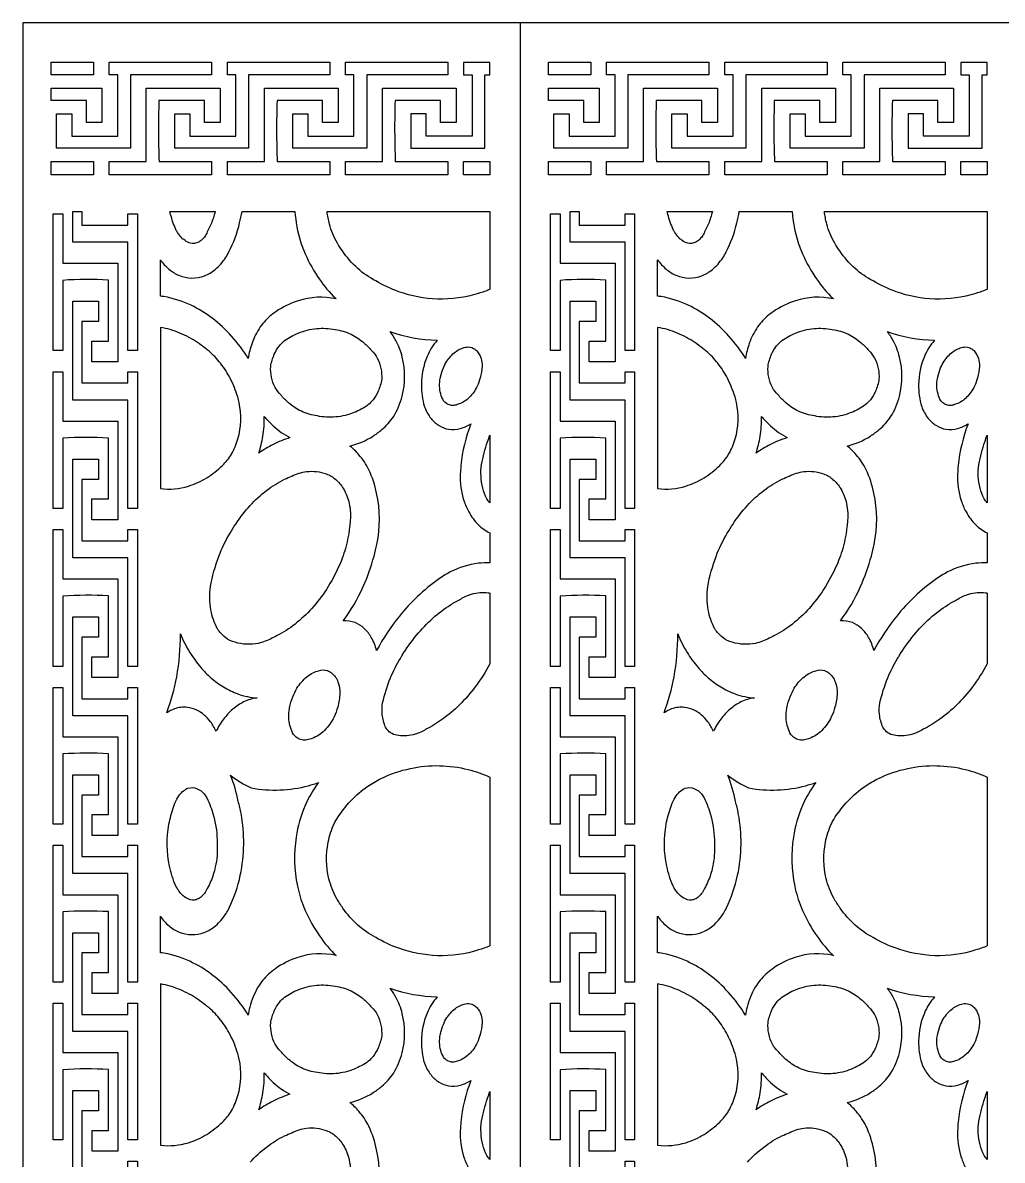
# Model space of a CAD drawing. Header units: millimetres. Extents: x -250 to 750, y -1000 to 1000.
# Drawn here: x -250 to 242, y 428 to 1000 of the extents above; entities that cross this region are included whole.
import ezdxf

# ---------------------------------------------------------------- set-up
doc = ezdxf.new("R2010")
doc.units = ezdxf.units.MM
doc.layers.add('Default', color=70, linetype='Continuous')

msp = doc.modelspace()

# ---------------------------------------------------------------- linework, layer by layer
at = {"layer": 'Default'}
msp.add_line((0, 1000), (0, -1000), dxfattribs=at)
for points in [[(0, -1000), (250, -1000), (500, -1000), (750, -1000), (750, 1000), (500, 1000), (250, 1000), (0, 1000), (-250, 1000), (-250, -1000)], [(-235.75, 973.82), (-235.75, 980.26), (-214.39, 980.26), (-214.39, 973.82)], [(-147.1, 936.92), (-173.61, 936.92), (-173.61, 954.16), (-165.98, 954.16), (-165.98, 943.05), (-142.88, 943.05), (-142.88, 973.82), (-147.1, 973.82), (-147.1, 980.26), (-95.66, 980.26), (-95.66, 973.82), (-136.45, 973.82), (-136.45, 936.92)], [(-28.36, 980), (-28.37, 973.82), (-24.14, 973.82), (-24.14, 943.05), (-47.25, 943.05), (-47.25, 954.16), (-54.87, 954.16), (-54.87, 936.92), (-28.36, 936.92), (-17.71, 936.92), (-17.71, 973.82), (-15.15, 973.82), (-15.15, 980)], [(14.25, 973.82), (14.25, 980.26), (35.61, 980.26), (35.61, 973.82)], [(102.9, 936.92), (76.39, 936.92), (76.39, 954.16), (84.02, 954.16), (84.02, 943.05), (107.12, 943.05), (107.12, 973.82), (102.9, 973.82), (102.9, 980.26), (154.34, 980.26), (154.34, 973.82), (113.55, 973.82), (113.55, 936.92)], [(221.64, 980), (221.63, 973.82), (225.86, 973.82), (225.86, 943.05), (202.75, 943.05), (202.75, 954.16), (195.13, 954.16), (195.13, 936.92), (221.64, 936.92), (232.29, 936.92), (232.29, 973.82), (234.85, 973.82), (234.85, 980)], [(-235.75, 960.89), (-235.75, 967.08), (-210.17, 967.08), (-210.17, 949.79), (-218, 949.79), (-218, 960.89)], [(14.25, 960.89), (14.25, 967.08), (39.83, 967.08), (39.83, 949.79), (32, 949.79), (32, 960.89)], [(-235.75, 923.64), (-235.75, 930.19), (-214.39, 930.19), (-214.39, 923.64)], [(-15.15, 930.19), (-15.15, 923.64), (-28.37, 923.64), (-28.37, 930.19)], [(14.25, 923.64), (14.25, 930.19), (35.61, 930.19), (35.61, 923.64)], [(234.85, 930.19), (234.85, 923.64), (221.63, 923.64), (221.63, 930.19)], [(-220.22, 905.12), (-220.22, 898.33), (-197.2, 898.33), (-197.2, 903.97), (-192.38, 903.97), (-192.38, 835.23), (-197.2, 835.22), (-197.2, 889.74), (-224.81, 889.74), (-224.81, 905.12)], [(29.78, 905.12), (29.78, 898.33), (52.8, 898.33), (52.8, 903.97), (57.62, 903.97), (57.62, 835.23), (52.8, 835.22), (52.8, 889.74), (25.19, 889.74), (25.19, 905.12)], [(-224.81, 824.63), (-224.81, 860.05), (-211.91, 860.05), (-211.91, 849.87), (-220.22, 849.87), (-220.22, 818.98), (-197.2, 818.98), (-197.2, 824.63), (-192.38, 824.63), (-192.38, 755.89), (-197.2, 755.88), (-197.2, 810.39), (-224.81, 810.39)], [(25.19, 824.63), (25.19, 860.05), (38.09, 860.05), (38.09, 849.87), (29.78, 849.87), (29.78, 818.98), (52.8, 818.98), (52.8, 824.63), (57.62, 824.63), (57.62, 755.89), (52.8, 755.88), (52.8, 810.39), (25.19, 810.39)], [(-220.22, 739.64), (-197.2, 739.64), (-197.2, 745.29), (-192.38, 745.29), (-192.38, 676.54), (-197.2, 676.54), (-197.2, 731.06), (-224.81, 731.05), (-224.81, 780.71), (-211.91, 780.71), (-211.91, 770.53), (-220.22, 770.53)], [(29.78, 739.64), (52.8, 739.64), (52.8, 745.29), (57.62, 745.29), (57.62, 676.54), (52.8, 676.54), (52.8, 731.06), (25.19, 731.05), (25.19, 780.71), (38.09, 780.71), (38.09, 770.53), (29.78, 770.53)], [(-220.22, 660.3), (-197.2, 660.3), (-197.2, 665.95), (-192.38, 665.95), (-192.38, 597.2), (-197.2, 597.2), (-197.2, 651.71), (-224.81, 651.71), (-224.81, 701.37), (-211.91, 701.37), (-211.91, 691.19), (-220.22, 691.19)], [(29.78, 660.3), (52.8, 660.3), (52.8, 665.95), (57.62, 665.95), (57.62, 597.2), (52.8, 597.2), (52.8, 651.71), (25.19, 651.71), (25.19, 701.37), (38.09, 701.37), (38.09, 691.19), (29.78, 691.19)], [(-220.22, 580.96), (-197.2, 580.96), (-197.2, 586.61), (-192.38, 586.61), (-192.38, 517.86), (-197.2, 517.86), (-197.2, 572.37), (-224.81, 572.37), (-224.81, 622.03), (-211.91, 622.03), (-211.91, 611.85), (-220.22, 611.85)], [(29.78, 580.96), (52.8, 580.96), (52.8, 586.61), (57.62, 586.61), (57.62, 517.86), (52.8, 517.86), (52.8, 572.37), (25.19, 572.37), (25.19, 622.03), (38.09, 622.03), (38.09, 611.85), (29.78, 611.85)], [(-224.81, 507.26), (-224.81, 542.69), (-211.91, 542.69), (-211.91, 532.5), (-220.22, 532.5), (-220.22, 501.62), (-197.2, 501.62), (-197.2, 507.26), (-192.38, 507.26), (-192.38, 438.52), (-197.2, 438.52), (-197.2, 493.03), (-224.81, 493.03)], [(25.19, 507.26), (25.19, 542.69), (38.09, 542.69), (38.09, 532.5), (29.78, 532.5), (29.78, 501.62), (52.8, 501.62), (52.8, 507.26), (57.62, 507.26), (57.62, 438.52), (52.8, 438.52), (52.8, 493.03), (25.19, 493.03)], [(-220.22, 422.28), (-197.2, 422.28), (-197.2, 427.92), (-192.38, 427.92), (-192.38, 359.18), (-197.2, 359.17), (-197.2, 413.69), (-224.81, 413.69), (-224.81, 463.35), (-211.91, 463.35), (-211.91, 453.16), (-220.22, 453.16)], [(29.78, 422.28), (52.8, 422.28), (52.8, 427.92), (57.62, 427.92), (57.62, 359.18), (52.8, 359.17), (52.8, 413.69), (25.19, 413.69), (25.19, 463.35), (38.09, 463.35), (38.09, 453.16), (29.78, 453.16)]]:
    msp.add_lwpolyline(points, close=True, dxfattribs=at)
for points in [[(-195.81, 936.92), (-232.97, 936.92, -0.000426), (-232.97, 954.16), (-225.35, 954.16), (-225.35, 943.05), (-202.24, 943.05), (-202.24, 973.82), (-206.47, 973.82), (-206.47, 980.26), (-155.03, 980.26), (-155.03, 973.82), (-195.81, 973.82)], [(-77.08, 936.92), (-114.24, 936.92, -0.000426), (-114.24, 954.16), (-106.62, 954.16), (-106.62, 943.05), (-83.51, 943.05), (-83.51, 973.82), (-87.73, 973.82), (-87.73, 980.26), (-36.29, 980.26), (-36.29, 973.82), (-77.08, 973.82)], [(54.19, 936.92), (17.03, 936.92, -0.000426), (17.03, 954.16), (24.65, 954.16), (24.65, 943.05), (47.76, 943.05), (47.76, 973.82), (43.53, 973.82), (43.53, 980.26), (94.97, 980.26), (94.97, 973.82), (54.19, 973.82)], [(172.92, 936.92), (135.76, 936.92, -0.000426), (135.76, 954.16), (143.38, 954.16), (143.38, 943.05), (166.49, 943.05), (166.49, 973.82), (162.27, 973.82), (162.27, 980.26), (213.71, 980.26), (213.71, 973.82), (172.92, 973.82)], [(-206.47, 930.19), (-187.89, 930.19), (-187.89, 967.08), (-150.8, 967.08, -0.000185), (-150.8, 949.79), (-158.64, 949.79), (-158.64, 960.89), (-181.53, 960.89, 0.017891), (-181.46, 930.19), (-155.03, 930.19), (-155.03, 923.64), (-206.47, 923.64)], [(-147.1, 930.19), (-128.52, 930.19), (-128.52, 967.08), (-91.43, 967.08), (-91.43, 949.79), (-99.27, 949.79), (-99.27, 960.89), (-122.16, 960.89, 0.017511), (-122.09, 930.19), (-95.66, 930.19), (-95.66, 923.64), (-147.1, 923.64)], [(-87.73, 930.19), (-69.16, 930.19), (-69.16, 967.08), (-32.07, 967.08), (-32.07, 949.79), (-39.91, 949.79), (-39.91, 960.89), (-62.8, 960.89, 0.017511), (-62.73, 930.19), (-36.3, 930.19), (-36.3, 923.64), (-87.74, 923.64)], [(43.53, 930.19), (62.11, 930.19), (62.11, 967.08), (99.2, 967.08, -0.000185), (99.2, 949.79), (91.36, 949.79), (91.36, 960.89), (68.47, 960.89, 0.017891), (68.54, 930.19), (94.97, 930.19), (94.97, 923.64), (43.53, 923.64)], [(102.9, 930.19), (121.48, 930.19), (121.48, 967.08), (158.57, 967.08), (158.57, 949.79), (150.73, 949.79), (150.73, 960.89), (127.84, 960.89, 0.017511), (127.91, 930.19), (154.34, 930.19), (154.34, 923.64), (102.9, 923.64)], [(162.27, 930.19), (180.84, 930.19), (180.84, 967.08), (217.93, 967.08), (217.93, 949.79), (210.09, 949.79), (210.09, 960.89), (187.2, 960.89, 0.017511), (187.27, 930.19), (213.7, 930.19), (213.7, 923.64), (162.26, 923.64)], [(-229.85, 903.97), (-229.85, 879.14), (-202.24, 879.14), (-202.24, 829.58), (-215.19, 829.58), (-215.19, 840.05), (-206.88, 840.05), (-206.88, 870.65, 0.031927), (-229.85, 870.55), (-229.85, 835.22), (-234.75, 835.22), (-234.75, 903.97)], [(-113.16, 905.12, 0.058039), (-110.34, 890.08, 0.019575), (-108.73, 885.54, 0.047675), (-101.85, 872.56, 0.048529), (-93.86, 862.58, 0.008134), (-92.44, 861.17, 0.132386), (-111.57, 860.32, 0.073864), (-122.71, 854.77, 0.006753), (-124.91, 853.15, 0.072793), (-130.56, 847.15, 0.065071), (-134.74, 838.95, 0.048224), (-136.64, 831.29, 0.043998), (-144.99, 842.45, 0.048647), (-154.72, 851.48, 0.053104), (-165.4, 858.01, 0.068491), (-179.01, 862.36, 0.009066), (-180.82, 862.64), (-180.82, 880.9, 0.066674), (-176.53, 876.19, 0.076374), (-171.47, 873.07, 0.196119), (-158.59, 872.87, 0.075938), (-153.3, 875.99, 0.075294), (-148.06, 881.89, 0.027548), (-146.39, 884.81, 0.05674), (-140.95, 899.42, 0.019692), (-139.77, 905.12)], [(-153.32, 905.12, -0.041243), (-155.29, 898.94, -0.031317), (-157.24, 894.92, -0.05751), (-158.5, 892.59, -0.059348), (-160, 890.9, -0.059546), (-161.54, 889.81, -0.081414), (-163.63, 889.08, -0.048895), (-164.88, 888.98, -0.077386), (-167.77, 890.12, -0.063817), (-170.18, 892.02, -0.055061), (-172.19, 894.6, -0.024195), (-172.97, 896.02, -0.041221), (-175.67, 903.7, -0.007096), (-176.02, 905.12)], [(-15.15, 905.12), (-15.15, 866, -0.029075), (-20.88, 864, -0.084189), (-41.49, 861.13, -0.077461), (-60.87, 864.81, -0.04565), (-72.51, 870.23, -0.063939), (-81.56, 876.49, -0.056241), (-89.28, 885.31, -0.020101), (-91.8, 889.27, -0.068311), (-95.81, 898.83, -0.037889), (-96.99, 905.12)], [(20.15, 903.97), (20.15, 879.14), (47.76, 879.14), (47.76, 829.58), (34.81, 829.58), (34.81, 840.05), (43.12, 840.05), (43.12, 870.65, 0.031927), (20.15, 870.55), (20.15, 835.22), (15.25, 835.22), (15.25, 903.97)], [(136.84, 905.12, 0.058039), (139.66, 890.08, 0.019575), (141.27, 885.54, 0.047675), (148.15, 872.56, 0.048529), (156.14, 862.58, 0.008134), (157.56, 861.17, 0.132386), (138.43, 860.32, 0.073864), (127.29, 854.77, 0.006753), (125.09, 853.15, 0.072793), (119.44, 847.15, 0.065071), (115.26, 838.95, 0.048224), (113.36, 831.29, 0.043998), (105.01, 842.45, 0.048647), (95.28, 851.48, 0.053104), (84.6, 858.01, 0.068491), (70.99, 862.36, 0.009066), (69.18, 862.64), (69.18, 880.9, 0.066674), (73.47, 876.19, 0.076374), (78.53, 873.07, 0.196119), (91.41, 872.87, 0.075938), (96.7, 875.99, 0.075294), (101.94, 881.89, 0.027548), (103.61, 884.81, 0.05674), (109.05, 899.42, 0.019692), (110.23, 905.12)], [(96.68, 905.12, -0.041243), (94.71, 898.94, -0.031317), (92.76, 894.92, -0.05751), (91.5, 892.59, -0.059348), (90, 890.9, -0.059546), (88.46, 889.81, -0.081414), (86.37, 889.08, -0.048895), (85.12, 888.98, -0.077386), (82.23, 890.12, -0.063817), (79.82, 892.02, -0.055061), (77.81, 894.6, -0.024195), (77.03, 896.02, -0.041221), (74.33, 903.7, -0.007096), (73.98, 905.12)], [(234.85, 905.12), (234.85, 866, -0.029075), (229.12, 864, -0.084189), (208.51, 861.13, -0.077461), (189.13, 864.81, -0.04565), (177.49, 870.23, -0.063939), (168.44, 876.49, -0.056241), (160.72, 885.31, -0.020101), (158.2, 889.27, -0.068311), (154.19, 898.83, -0.037889), (153.01, 905.12)], [(-180.82, 846.9), (-180.82, 765.87, 0.101797), (-166.68, 767.15, 0.064057), (-157.49, 771.33, 0.053639), (-149.63, 777.51, 0.067401), (-145.13, 783.15, 0.063), (-141.82, 790.85, 0.122015), (-141.19, 809.14, 0.026339), (-141.92, 811.98, 0.046728), (-145.75, 821.39, 0.047258), (-150.55, 828.85, 0.052886), (-156.36, 834.9, 0.015811), (-158.16, 836.31, 0.047292), (-166.31, 841.83, 0.055681), (-175.84, 845.77, 0.029156)], [(-69.56, 820.86, -0.066722), (-71.34, 814.79, -0.06304), (-73.89, 810.52, -0.056071), (-76.44, 807.9, -0.054866), (-83.35, 804.16, -0.075026), (-92.68, 801.87, -0.073127), (-101.87, 802.39, -0.082701), (-109.94, 804.76, -0.063966), (-116.35, 809, -0.039307), (-120.25, 812.96, -0.07814), (-123.1, 816.69, -0.073171), (-124.97, 821.95, -0.063807), (-125.33, 827.31, -0.066722), (-123.54, 833.38, -0.06304), (-120.99, 837.65, -0.056071), (-118.44, 840.28, -0.054866), (-111.53, 844.02, -0.075026), (-102.2, 846.31, -0.073127), (-93.02, 845.79, -0.082701), (-84.94, 843.42, -0.063966), (-78.53, 839.18, -0.039307), (-74.64, 835.22, -0.07814), (-71.79, 831.48, -0.073171), (-69.92, 826.23, -0.063807)], [(69.18, 846.9), (69.18, 765.87, 0.101797), (83.32, 767.15, 0.064057), (92.51, 771.33, 0.053639), (100.37, 777.51, 0.067401), (104.87, 783.15, 0.063), (108.18, 790.85, 0.122015), (108.81, 809.14, 0.026339), (108.08, 811.98, 0.046728), (104.25, 821.39, 0.047258), (99.45, 828.85, 0.052886), (93.64, 834.9, 0.015811), (91.84, 836.31, 0.047292), (83.69, 841.83, 0.055681), (74.16, 845.77, 0.029156)], [(180.44, 820.86, -0.066722), (178.66, 814.79, -0.06304), (176.11, 810.52, -0.056071), (173.56, 807.9, -0.054866), (166.65, 804.16, -0.075026), (157.32, 801.87, -0.073127), (148.13, 802.39, -0.082701), (140.06, 804.76, -0.063966), (133.65, 809, -0.039307), (129.75, 812.96, -0.07814), (126.9, 816.69, -0.073171), (125.03, 821.95, -0.063807), (124.67, 827.31, -0.066722), (126.46, 833.38, -0.06304), (129.01, 837.65, -0.056071), (131.56, 840.28, -0.054866), (138.47, 844.02, -0.075026), (147.8, 846.31, -0.073127), (156.98, 845.79, -0.082701), (165.06, 843.42, -0.063966), (171.47, 839.18, -0.039307), (175.36, 835.22, -0.07814), (178.21, 831.48, -0.073171), (180.08, 826.23, -0.063807)], [(-15.15, 743.58), (-15.15, 728.56, 0.039445), (-20.9, 728.34, 0.087757), (-35.06, 723.98, 0.03732), (-41.14, 720.25, 0.067719), (-60.64, 701.84, 0.044593), (-72.15, 684.5, 0.074728), (-74.77, 691.09, 0.078057), (-78.41, 695.64, 0.092213), (-82.9, 698.51, 0.125168), (-88.95, 699.37, 0.054563), (-78.84, 716.62, 0.0394), (-73.39, 731.98, 0.016508), (-71.96, 737.87, 0.104112), (-72.09, 763.62, 0.055688), (-75.98, 775.37, 0.061507), (-81.02, 782.93, 0.050963), (-85.59, 787.29, 0.085211), (-73.86, 792.28, 0.03219), (-69.44, 795.56, 0.078277), (-63.69, 801.98, 0.079214), (-59.24, 812.35, 0.123739), (-59.21, 831.98, 0.0645), (-62.41, 840.3, 0.046682), (-65.41, 844.83, 0.079007), (-41.6, 840.46, 0.080236), (-46.75, 832.24, 0.094954), (-49.61, 818.27, 0.075839), (-48.08, 807.04, 0.081814), (-44.75, 801.17, 0.086804), (-40.65, 797.52, 0.100634), (-35.89, 795.7, 0.096306), (-30.05, 796.09, 0.07307), (-24.68, 798.41, 0.071987), (-29.74, 777.43, 0.013895), (-30.04, 773.31, 0.089436), (-28.21, 759.83, 0.049934), (-25.78, 754.16, 0.07268), (-20.98, 747.78, 0.083059)], [(234.85, 743.58), (234.85, 728.56, 0.039445), (229.1, 728.34, 0.087757), (214.94, 723.98, 0.03732), (208.86, 720.25, 0.067719), (189.36, 701.84, 0.044593), (177.85, 684.5, 0.074728), (175.23, 691.09, 0.078057), (171.59, 695.64, 0.092213), (167.1, 698.51, 0.125168), (161.05, 699.37, 0.054563), (171.16, 716.62, 0.0394), (176.61, 731.98, 0.016508), (178.04, 737.87, 0.104112), (177.91, 763.62, 0.055688), (174.02, 775.37, 0.061507), (168.98, 782.93, 0.050963), (164.41, 787.29, 0.085211), (176.14, 792.28, 0.03219), (180.56, 795.56, 0.078277), (186.31, 801.98, 0.079214), (190.76, 812.35, 0.123739), (190.79, 831.98, 0.0645), (187.59, 840.3, 0.046682), (184.59, 844.83, 0.079007), (208.4, 840.46, 0.080236), (203.25, 832.24, 0.094954), (200.39, 818.27, 0.075839), (201.92, 807.04, 0.081814), (205.25, 801.17, 0.086804), (209.35, 797.52, 0.100634), (214.11, 795.7, 0.096306), (219.95, 796.09, 0.07307), (225.32, 798.41, 0.071987), (220.26, 777.43, 0.013895), (219.96, 773.31, 0.089436), (221.79, 759.83, 0.049934), (224.22, 754.16, 0.07268), (229.02, 747.78, 0.083059)], [(-38.46, 810.06, -0.06094), (-39.86, 813.47, -0.118029), (-40.1, 821.39, -0.010301), (-39.94, 822.04, -0.0485), (-38.55, 826.56, -0.045447), (-36.74, 829.99, -0.041635), (-34.87, 832.43, -0.050946), (-32.49, 834.58, -0.056098), (-29.85, 836.11, -0.051935), (-27.44, 836.9, -0.149466), (-24.3, 836.77, -0.080778), (-22.52, 835.79, -0.068781), (-21, 834.19, -0.0592), (-19.88, 832.1, -0.077127), (-19.08, 828.5, -0.022076), (-19.06, 827.4, -0.055351), (-19.99, 821.53, -0.045516), (-21.52, 817.41, -0.04217), (-23.3, 814.35, -0.046696), (-25.48, 811.77, -0.050879), (-27.93, 809.79, -0.056839), (-30.65, 808.42, -0.020226), (-31.62, 808.1, -0.109621), (-33.85, 807.63, -0.105728), (-36.06, 808.14, -0.077585), (-37.76, 809.31, -0.03299)], [(211.54, 810.06, -0.06094), (210.14, 813.47, -0.118029), (209.9, 821.39, -0.010301), (210.06, 822.04, -0.0485), (211.45, 826.56, -0.045447), (213.26, 829.99, -0.041635), (215.13, 832.43, -0.050946), (217.51, 834.58, -0.056098), (220.15, 836.11, -0.051935), (222.56, 836.9, -0.149466), (225.7, 836.77, -0.080778), (227.48, 835.79, -0.068781), (229, 834.19, -0.0592), (230.12, 832.1, -0.077127), (230.92, 828.5, -0.022076), (230.94, 827.4, -0.055351), (230.01, 821.53, -0.045516), (228.48, 817.41, -0.04217), (226.7, 814.35, -0.046696), (224.52, 811.77, -0.050879), (222.07, 809.79, -0.056839), (219.35, 808.42, -0.020226), (218.38, 808.1, -0.109621), (216.15, 807.63, -0.105728), (213.94, 808.14, -0.077585), (212.24, 809.31, -0.03299)], [(-229.85, 824.63), (-229.85, 799.8), (-202.24, 799.8), (-202.24, 750.24), (-215.19, 750.24), (-215.19, 760.71), (-206.88, 760.71), (-206.88, 791.3, 0.031256), (-229.85, 791.21), (-229.85, 755.89), (-234.75, 755.89), (-234.75, 824.63)], [(20.15, 824.63), (20.15, 799.8), (47.76, 799.8), (47.76, 750.24), (34.81, 750.24), (34.81, 760.71), (43.12, 760.71), (43.12, 791.3, 0.031256), (20.15, 791.21), (20.15, 755.89), (15.25, 755.89), (15.25, 824.63)], [(-128.58, 802.2, 0.029263), (-125, 798.28, 0.031187), (-121.1, 794.93, 0.035796), (-116.61, 792, 0.007272), (-115.69, 791.51, 0.03901), (-124.15, 788.01, 0.032946), (-131.36, 783.7, 0.040015), (-129.29, 792.16, 0.044111)], [(121.42, 802.2, 0.029263), (125, 798.28, 0.031187), (128.9, 794.93, 0.035796), (133.39, 792, 0.007272), (134.31, 791.51, 0.03901), (125.85, 788.01, 0.032946), (118.64, 783.7, 0.040015), (120.71, 792.16, 0.044111)], [(-15.15, 792.82), (-15.15, 758.74, -0.041443), (-16.7, 760.75, -0.051809), (-18.7, 766.12, -0.097871), (-19.35, 778.02, -0.032635), (-16.35, 789.45, -0.010297)], [(234.85, 792.82), (234.85, 758.74, -0.041443), (233.3, 760.75, -0.051809), (231.3, 766.12, -0.097871), (230.65, 778.02, -0.032635), (233.65, 789.45, -0.010297)], [(-152.27, 695.64, -0.071707), (-155.39, 704.9, -0.079762), (-155.65, 716.67, -0.045827), (-151.41, 731.84, -0.042553), (-145.79, 743.57, -0.019043), (-142.92, 748.05, -0.041776), (-135.7, 757.38, -0.045925), (-127.4, 764.98, -0.04961), (-118.35, 770.57, -0.019943), (-114.67, 772.18, -0.08738), (-107.35, 774.42, -0.116795), (-97.38, 773.27, -0.090922), (-92.67, 770.51, -0.078209), (-88.77, 765.8, -0.077036), (-85.89, 758.46, -0.042835), (-85.24, 753.63, -0.062253), (-87.43, 737.07, -0.042073), (-90.82, 727.42, -0.040544), (-97.36, 715.26, -0.040599), (-104.71, 705.63, -0.044396), (-113.09, 697.79, -0.048786), (-122.37, 691.84, -0.012107), (-124.7, 690.73, -0.075683), (-131.61, 688.12, -0.127305), (-143.29, 688.67, -0.097259), (-148.12, 691.05, -0.081173), (-152.09, 695.37)], [(97.73, 695.64, -0.071707), (94.61, 704.9, -0.079762), (94.35, 716.67, -0.045827), (98.59, 731.84, -0.042553), (104.21, 743.57, -0.019043), (107.08, 748.05, -0.041776), (114.3, 757.38, -0.045925), (122.6, 764.98, -0.04961), (131.65, 770.57, -0.019943), (135.33, 772.18, -0.08738), (142.65, 774.42, -0.116795), (152.62, 773.27, -0.090922), (157.33, 770.51, -0.078209), (161.23, 765.8, -0.077036), (164.11, 758.46, -0.042835), (164.76, 753.63, -0.062253), (162.57, 737.07, -0.042073), (159.18, 727.42, -0.040544), (152.64, 715.26, -0.040599), (145.29, 705.63, -0.044396), (136.91, 697.79, -0.048786), (127.63, 691.84, -0.012107), (125.3, 690.73, -0.075683), (118.39, 688.12, -0.127305), (106.71, 688.67, -0.097259), (101.88, 691.05, -0.081173), (97.91, 695.37)], [(-229.85, 745.29), (-229.85, 720.46), (-202.24, 720.46), (-202.24, 670.9), (-215.19, 670.9), (-215.19, 681.37), (-206.88, 681.37), (-206.88, 711.97, 0.031927), (-229.85, 711.86), (-229.85, 676.54), (-234.75, 676.54), (-234.75, 745.29)], [(20.15, 745.29), (20.15, 720.46), (47.76, 720.46), (47.76, 670.9), (34.81, 670.9), (34.81, 681.37), (43.12, 681.37), (43.12, 711.97, 0.031927), (20.15, 711.86), (20.15, 676.54), (15.25, 676.54), (15.25, 745.29)], [(-15.15, 713.36), (-15.15, 677.79, -0.037846), (-22.51, 666.28, -0.03796), (-30.47, 657.16, -0.039633), (-38.98, 649.98, -0.038547), (-47.29, 644.92, -0.070785), (-52.78, 642.43, -0.108012), (-61.12, 641.83, -0.123829), (-64.36, 642.73, -0.093389), (-66.88, 644.93, -0.028579), (-67.57, 645.93, -0.079867), (-69.28, 652.4, -0.065727), (-69.1, 658.17, -0.042308), (-65.1, 670.8, -0.039146), (-60.17, 680.57, -0.006986), (-59.19, 682.13, -0.03609), (-52.03, 692.22, -0.039228), (-43.82, 700.78, -0.041576), (-34.97, 707.47, -0.023804), (-29.84, 710.38, -0.070785), (-24.35, 712.87, -0.108012), (-16.01, 713.47, -0.032387)], [(234.85, 713.36), (234.85, 677.79, -0.037846), (227.49, 666.28, -0.03796), (219.53, 657.16, -0.039633), (211.02, 649.98, -0.038547), (202.71, 644.92, -0.070785), (197.22, 642.43, -0.108012), (188.88, 641.83, -0.123829), (185.64, 642.73, -0.093389), (183.12, 644.93, -0.028579), (182.43, 645.93, -0.079867), (180.72, 652.4, -0.065727), (180.9, 658.17, -0.042308), (184.9, 670.8, -0.039146), (189.83, 680.57, -0.006986), (190.81, 682.13, -0.03609), (197.97, 692.22, -0.039228), (206.18, 700.78, -0.041576), (215.03, 707.47, -0.023804), (220.16, 710.38, -0.070785), (225.65, 712.87, -0.108012), (233.99, 713.47, -0.032387)], [(-152.77, 643.91, 0.055851), (-155.56, 648.66, 0.0574), (-158.77, 652.09, 0.064286), (-162.43, 654.5, 0.085648), (-167.25, 655.93, 0.114378), (-173.79, 655.18, 0.064862), (-177.62, 653.19, 0.043998), (-172.59, 671.37, 0.047351), (-170.72, 692.82, 0.040119), (-165.97, 683.5, 0.040415), (-160.53, 676.03, 0.036269), (-155.38, 670.83, 0.043839), (-149.13, 666.23, 0.05165), (-141.79, 662.72, 0.068541), (-132.17, 660.69, 0.079832), (-138.96, 658.65, 0.062508), (-144.37, 655.09, 0.053989), (-149.05, 650.08, 0.047875)], [(97.23, 643.91, 0.055851), (94.44, 648.66, 0.0574), (91.23, 652.09, 0.064286), (87.57, 654.5, 0.085648), (82.75, 655.93, 0.114378), (76.21, 655.18, 0.064862), (72.38, 653.19, 0.043998), (77.41, 671.37, 0.047351), (79.28, 692.82, 0.040119), (84.03, 683.5, 0.040415), (89.47, 676.03, 0.036269), (94.62, 670.83, 0.043839), (100.87, 666.23, 0.05165), (108.21, 662.72, 0.068541), (117.83, 660.69, 0.079832), (111.04, 658.65, 0.062508), (105.63, 655.09, 0.053989), (100.95, 650.08, 0.047875)], [(-113.83, 642.34, -0.05828), (-115.43, 646.01, -0.094698), (-116.18, 653.4, -0.03099), (-115.82, 655.77, -0.047537), (-114.23, 661.31, -0.044341), (-112.13, 665.56, -0.040501), (-109.93, 668.61, -0.04949), (-107.1, 671.35, -0.054588), (-103.94, 673.35, -0.046531), (-101.27, 674.37, -0.175103), (-96.88, 674.44, -0.080659), (-94.74, 673.26, -0.068833), (-92.91, 671.34, -0.05916), (-91.55, 668.83, -0.077075), (-90.58, 664.5, -0.022757), (-90.55, 663.14, -0.055388), (-91.67, 656.09, -0.04555), (-93.51, 651.14, -0.042205), (-95.65, 647.47, -0.046739), (-98.26, 644.37, -0.050931), (-101.21, 641.99, -0.056893), (-104.47, 640.35, -0.019981), (-105.63, 639.98, -0.109693), (-108.3, 639.41, -0.105782), (-110.96, 640.03, -0.07761), (-113, 641.43, -0.032832)], [(136.17, 642.34, -0.05828), (134.57, 646.01, -0.094698), (133.82, 653.4, -0.03099), (134.18, 655.77, -0.047537), (135.77, 661.31, -0.044341), (137.87, 665.56, -0.040501), (140.07, 668.61, -0.04949), (142.9, 671.35, -0.054588), (146.06, 673.35, -0.046531), (148.73, 674.37, -0.175103), (153.12, 674.44, -0.080659), (155.26, 673.26, -0.068833), (157.09, 671.34, -0.05916), (158.45, 668.83, -0.077075), (159.42, 664.5, -0.022757), (159.45, 663.14, -0.055388), (158.33, 656.09, -0.04555), (156.49, 651.14, -0.042205), (154.35, 647.47, -0.046739), (151.74, 644.37, -0.050931), (148.79, 641.99, -0.056893), (145.53, 640.35, -0.019981), (144.37, 639.98, -0.109693), (141.7, 639.41, -0.105782), (139.04, 640.03, -0.07761), (137, 641.43, -0.032832)], [(-229.85, 665.94), (-229.85, 641.12), (-202.24, 641.12), (-202.24, 591.55), (-215.18, 591.55), (-215.18, 602.02), (-206.88, 602.02), (-206.88, 632.62, 0.031256), (-229.85, 632.52), (-229.85, 597.2), (-234.75, 597.2), (-234.75, 665.95)], [(20.15, 665.94), (20.15, 641.12), (47.76, 641.12), (47.76, 591.55), (34.82, 591.55), (34.82, 602.02), (43.12, 602.02), (43.12, 632.62, 0.031256), (20.15, 632.52), (20.15, 597.2), (15.25, 597.2), (15.25, 665.95)], [(-15.15, 620.9), (-15.15, 536.02, -0.029075), (-20.88, 534.02, -0.084327), (-41.52, 531.15, -0.077571), (-60.93, 534.85, -0.045393), (-72.51, 540.26, -0.064154), (-81.56, 546.51, -0.054559), (-89.04, 555, -0.019702), (-92.26, 560.08, -0.067622), (-96.06, 569.82, -0.108194), (-96.45, 588.22, -0.063998), (-93.41, 597.51, -0.017039), (-92.32, 599.6, -0.048348), (-85.05, 608.98, -0.053913), (-76.54, 616.33, -0.04236), (-69.77, 620.22, -0.0584), (-55.09, 625.23, -0.11553), (-26.05, 624.69, -0.042304)], [(234.85, 620.9), (234.85, 536.02, -0.029075), (229.12, 534.02, -0.084327), (208.48, 531.15, -0.077571), (189.07, 534.85, -0.045393), (177.49, 540.26, -0.064154), (168.44, 546.51, -0.054559), (160.96, 555, -0.019702), (157.74, 560.08, -0.067622), (153.94, 569.82, -0.108194), (153.55, 588.22, -0.063998), (156.59, 597.51, -0.017039), (157.68, 599.6, -0.048348), (164.95, 608.98, -0.053913), (173.46, 616.33, -0.04236), (180.23, 620.22, -0.0584), (194.91, 625.23, -0.11553), (223.95, 624.69, -0.042304)], [(-180.82, 532.66), (-180.82, 550.93, 0.067881), (-176.45, 546.15, 0.077884), (-171.29, 543.02, 0.189938), (-158.81, 542.81, 0.082617), (-153.03, 546.23, 0.075945), (-147.79, 552.33, 0.02943), (-146.25, 555.14, 0.060057), (-140.62, 571.56, 0.099419), (-140.26, 602.57, 0.021041), (-141.68, 608.71, 0.053563), (-145.57, 621.83, 0.050773), (-135.09, 615.43, 0.109834), (-106.39, 616.58, 0.019389), (-101.25, 618.16, 0.060863), (-108.04, 606.57, 0.062916), (-112.54, 590.77, 0.090024), (-111.9, 566.14, 0.044114), (-108.73, 555.56, 0.048517), (-101.72, 542.39, 0.049484), (-93.56, 532.3, 0.006424), (-92.44, 531.2, 0.135279), (-111.77, 530.3, 0.075158), (-122.98, 524.57, 0.028487), (-126.38, 521.87, 0.071468), (-131.76, 515.28, 0.07252), (-135.87, 505.23, 0.024302), (-136.64, 501.31, 0.044757), (-145.15, 512.64, 0.049564), (-155.07, 521.75, 0.054538), (-166.06, 528.32, 0.069793), (-179.93, 532.53)], [(69.18, 532.66), (69.18, 550.93, 0.067881), (73.55, 546.15, 0.077884), (78.71, 543.02, 0.189938), (91.19, 542.81, 0.082617), (96.97, 546.23, 0.075945), (102.21, 552.33, 0.02943), (103.75, 555.14, 0.060057), (109.38, 571.56, 0.099419), (109.74, 602.57, 0.021041), (108.32, 608.71, 0.053563), (104.43, 621.83, 0.050773), (114.91, 615.43, 0.109834), (143.61, 616.58, 0.019389), (148.75, 618.16, 0.060863), (141.96, 606.57, 0.062916), (137.46, 590.77, 0.090024), (138.1, 566.14, 0.044114), (141.27, 555.56, 0.048517), (148.28, 542.39, 0.049484), (156.44, 532.3, 0.006424), (157.56, 531.2, 0.135279), (138.23, 530.3, 0.075158), (127.02, 524.57, 0.028487), (123.62, 521.87, 0.071468), (118.24, 515.28, 0.07252), (114.13, 505.23, 0.024302), (113.36, 501.31, 0.044757), (104.85, 512.64, 0.049564), (94.93, 521.75, 0.054538), (83.94, 528.32, 0.069793), (70.07, 532.53)], [(-164.88, 559, -0.096103), (-168.5, 560.62, -0.07445), (-171.32, 563.36, -0.048278), (-172.97, 566.04, -0.052606), (-176.24, 576.12, -0.098025), (-176.5, 597.26, -0.04409), (-174.16, 605.76, -0.063518), (-172.55, 609.84, -0.066222), (-170.36, 612.87, -0.068522), (-167.94, 614.83, -0.025985), (-167, 615.33, -0.168752), (-162.27, 615.07, -0.085046), (-159.74, 613.45, -0.057867), (-158.07, 611.51, -0.051524), (-154.39, 602.59, -0.063806), (-152.28, 589.37, -0.009532), (-152.26, 587.32, -0.067206), (-153.19, 575.73, -0.049239), (-155.55, 568.36, -0.026751), (-157.24, 564.94, -0.065401), (-158.69, 562.36, -0.076424), (-160.62, 560.42, -0.088336), (-162.88, 559.28, -0.077982)], [(85.12, 559, -0.096103), (81.5, 560.62, -0.07445), (78.68, 563.36, -0.048278), (77.03, 566.04, -0.052606), (73.76, 576.12, -0.098025), (73.5, 597.26, -0.04409), (75.84, 605.76, -0.063518), (77.45, 609.84, -0.066222), (79.64, 612.87, -0.068522), (82.06, 614.83, -0.025985), (83, 615.33, -0.168752), (87.73, 615.07, -0.085046), (90.26, 613.45, -0.057867), (91.93, 611.51, -0.051524), (95.61, 602.59, -0.063806), (97.72, 589.37, -0.009532), (97.74, 587.32, -0.067206), (96.81, 575.73, -0.049239), (94.45, 568.36, -0.026751), (92.76, 564.94, -0.065401), (91.31, 562.36, -0.076424), (89.38, 560.42, -0.088336), (87.12, 559.28, -0.077982)], [(-229.85, 586.61), (-229.85, 561.78), (-202.24, 561.78), (-202.24, 512.21), (-215.18, 512.21), (-215.18, 522.69), (-206.88, 522.69), (-206.88, 553.28, 0.031927), (-229.85, 553.18), (-229.85, 517.86), (-234.75, 517.86), (-234.75, 586.61)], [(20.15, 586.61), (20.15, 561.78), (47.76, 561.78), (47.76, 512.21), (34.82, 512.21), (34.82, 522.69), (43.12, 522.69), (43.12, 553.28, 0.031927), (20.15, 553.18), (20.15, 517.86), (15.25, 517.86), (15.25, 586.61)], [(-180.82, 516.92), (-180.82, 435.89, 0.101797), (-166.68, 437.17, 0.064057), (-157.49, 441.35, 0.053639), (-149.63, 447.53, 0.067401), (-145.13, 453.17, 0.063), (-141.82, 460.87, 0.122015), (-141.19, 479.17, 0.026339), (-141.92, 482, 0.046728), (-145.75, 491.41, 0.047258), (-150.55, 498.88, 0.052886), (-156.36, 504.92, 0.015811), (-158.16, 506.34, 0.047292), (-166.31, 511.85, 0.055681), (-175.84, 515.79, 0.029156)], [(-69.56, 490.89, -0.066722), (-71.34, 484.81, -0.06304), (-73.89, 480.54, -0.056071), (-76.44, 477.92, -0.054866), (-83.35, 474.18, -0.075026), (-92.68, 471.89, -0.073127), (-101.87, 472.41, -0.082701), (-109.94, 474.78, -0.063966), (-116.35, 479.02, -0.039307), (-120.25, 482.98, -0.07814), (-123.1, 486.71, -0.073171), (-124.97, 491.97, -0.063807), (-125.33, 497.33, -0.066722), (-123.54, 503.41, -0.06304), (-120.99, 507.67, -0.056071), (-118.44, 510.3, -0.054866), (-111.53, 514.04, -0.075026), (-102.2, 516.33, -0.073127), (-93.02, 515.81, -0.082701), (-84.94, 513.44, -0.063966), (-78.53, 509.2, -0.039307), (-74.64, 505.24, -0.07814), (-71.79, 501.51, -0.073171), (-69.92, 496.25, -0.063807)], [(69.18, 516.92), (69.18, 435.89, 0.101797), (83.32, 437.17, 0.064057), (92.51, 441.35, 0.053639), (100.37, 447.53, 0.067401), (104.87, 453.17, 0.063), (108.18, 460.87, 0.122015), (108.81, 479.17, 0.026339), (108.08, 482, 0.046728), (104.25, 491.41, 0.047258), (99.45, 498.88, 0.052886), (93.64, 504.92, 0.015811), (91.84, 506.34, 0.047292), (83.69, 511.85, 0.055681), (74.16, 515.79, 0.029156)], [(180.44, 490.89, -0.066722), (178.66, 484.81, -0.06304), (176.11, 480.54, -0.056071), (173.56, 477.92, -0.054866), (166.65, 474.18, -0.075026), (157.32, 471.89, -0.073127), (148.13, 472.41, -0.082701), (140.06, 474.78, -0.063966), (133.65, 479.02, -0.039307), (129.75, 482.98, -0.07814), (126.9, 486.71, -0.073171), (125.03, 491.97, -0.063807), (124.67, 497.33, -0.066722), (126.46, 503.41, -0.06304), (129.01, 507.67, -0.056071), (131.56, 510.3, -0.054866), (138.47, 514.04, -0.075026), (147.8, 516.33, -0.073127), (156.98, 515.81, -0.082701), (165.06, 513.44, -0.063966), (171.47, 509.2, -0.039307), (175.36, 505.24, -0.07814), (178.21, 501.51, -0.073171), (180.08, 496.25, -0.063807)], [(-229.85, 507.26), (-229.85, 482.43), (-202.24, 482.43), (-202.24, 432.87), (-215.18, 432.87), (-215.18, 443.34), (-206.88, 443.34), (-206.88, 473.94, 0.031256), (-229.85, 473.84), (-229.85, 438.52), (-234.75, 438.52), (-234.75, 507.26)], [(-38.46, 480.09, -0.06094), (-39.86, 483.49, -0.118029), (-40.09, 491.41, -0.010301), (-39.94, 492.06, -0.0485), (-38.55, 496.58, -0.045447), (-36.74, 500.01, -0.041635), (-34.87, 502.45, -0.050946), (-32.49, 504.6, -0.056098), (-29.85, 506.14, -0.051935), (-27.44, 506.92, -0.149466), (-24.3, 506.8, -0.080778), (-22.52, 505.81, -0.068781), (-21, 504.21, -0.0592), (-19.88, 502.12, -0.077127), (-19.08, 498.52, -0.022076), (-19.06, 497.42, -0.055351), (-19.99, 491.55, -0.045516), (-21.52, 487.43, -0.04217), (-23.3, 484.37, -0.046696), (-25.48, 481.79, -0.050879), (-27.93, 479.81, -0.056839), (-30.65, 478.44, -0.020226), (-31.62, 478.12, -0.109621), (-33.85, 477.65, -0.105728), (-36.06, 478.16, -0.077585), (-37.76, 479.33, -0.03299)], [(20.15, 507.26), (20.15, 482.43), (47.76, 482.43), (47.76, 432.87), (34.82, 432.87), (34.82, 443.34), (43.12, 443.34), (43.12, 473.94, 0.031256), (20.15, 473.84), (20.15, 438.52), (15.25, 438.52), (15.25, 507.26)], [(211.54, 480.09, -0.06094), (210.14, 483.49, -0.118029), (209.91, 491.41, -0.010301), (210.06, 492.06, -0.0485), (211.45, 496.58, -0.045447), (213.26, 500.01, -0.041635), (215.13, 502.45, -0.050946), (217.51, 504.6, -0.056098), (220.15, 506.14, -0.051935), (222.56, 506.92, -0.149466), (225.7, 506.8, -0.080778), (227.48, 505.81, -0.068781), (229, 504.21, -0.0592), (230.12, 502.12, -0.077127), (230.92, 498.52, -0.022076), (230.94, 497.42, -0.055351), (230.01, 491.55, -0.045516), (228.48, 487.43, -0.04217), (226.7, 484.37, -0.046696), (224.52, 481.79, -0.050879), (222.07, 479.81, -0.056839), (219.35, 478.44, -0.020226), (218.38, 478.12, -0.109621), (216.15, 477.65, -0.105728), (213.94, 478.16, -0.077585), (212.24, 479.33, -0.03299)], [(-128.58, 472.22, 0.029263), (-125, 468.3, 0.031187), (-121.1, 464.95, 0.035796), (-116.61, 462.02, 0.007272), (-115.69, 461.53, 0.03901), (-124.15, 458.03, 0.032946), (-131.36, 453.72, 0.040015), (-129.29, 462.18, 0.044111)], [(121.42, 472.22, 0.029263), (125, 468.3, 0.031187), (128.9, 464.95, 0.035796), (133.39, 462.02, 0.007272), (134.31, 461.53, 0.03901), (125.85, 458.03, 0.032946), (118.64, 453.72, 0.040015), (120.71, 462.18, 0.044111)], [(-15.15, 462.84), (-15.15, 428.76, -0.041439), (-16.7, 430.77, -0.051808), (-18.7, 436.14, -0.097871), (-19.35, 448.04, -0.032635), (-16.35, 459.47, -0.010296)], [(234.85, 462.84), (234.85, 428.76, -0.041439), (233.3, 430.77, -0.051808), (231.3, 436.14, -0.097871), (230.65, 448.04, -0.032635), (233.65, 459.47, -0.010296)]]:
    msp.add_lwpolyline(points, format="xyb", close=True, dxfattribs=at)
for points in [[(-71.96, 407.89, 0.104112), (-72.09, 433.64, 0.055688), (-75.98, 445.39, 0.061507), (-81.02, 452.95, 0.050963), (-85.59, 457.31, 0.085211), (-73.86, 462.31, 0.03219), (-69.44, 465.58, 0.078277), (-63.69, 472, 0.079214), (-59.24, 482.37, 0.123739), (-59.21, 502.01, 0.0645), (-62.41, 510.33, 0.046682), (-65.41, 514.85, 0.079007), (-41.6, 510.48, 0.080236), (-46.75, 502.26, 0.094954), (-49.61, 488.29, 0.075839), (-48.08, 477.06, 0.081814), (-44.75, 471.19, 0.086804), (-40.65, 467.54, 0.100634), (-35.89, 465.72, 0.096306), (-30.05, 466.11, 0.07307), (-24.68, 468.43, 0.071987), (-29.74, 447.45, 0.013895), (-30.04, 443.33, 0.089436), (-28.2, 429.86, 0.049934), (-25.78, 424.18, 0.07268)], [(178.04, 407.89, 0.104112), (177.91, 433.64, 0.055688), (174.02, 445.39, 0.061507), (168.98, 452.95, 0.050963), (164.41, 457.31, 0.085211), (176.14, 462.31, 0.03219), (180.56, 465.58, 0.078277), (186.31, 472, 0.079214), (190.76, 482.37, 0.123739), (190.79, 502.01, 0.0645), (187.59, 510.33, 0.046682), (184.59, 514.85, 0.079007), (208.4, 510.48, 0.080236), (203.25, 502.26, 0.094954), (200.39, 488.29, 0.075839), (201.92, 477.06, 0.081814), (205.25, 471.19, 0.086804), (209.35, 467.54, 0.100634), (214.11, 465.72, 0.096306), (219.95, 466.11, 0.07307), (225.32, 468.43, 0.071987), (220.26, 447.45, 0.013895), (219.96, 443.33, 0.089436), (221.8, 429.86, 0.049934), (224.22, 424.18, 0.07268)], [(-135.7, 427.41, -0.045925), (-127.4, 435, -0.04961), (-118.35, 440.59, -0.019943), (-114.67, 442.2, -0.08738), (-107.35, 444.44, -0.116795), (-97.38, 443.29, -0.090922), (-92.67, 440.53, -0.078209), (-88.77, 435.82, -0.077036), (-85.89, 428.48, -0.042835), (-85.24, 423.65, -0.062253)], [(114.3, 427.41, -0.045925), (122.6, 435, -0.04961), (131.65, 440.59, -0.019943), (135.33, 442.2, -0.08738), (142.65, 444.44, -0.116795), (152.62, 443.29, -0.090922), (157.33, 440.53, -0.078209), (161.23, 435.82, -0.077036), (164.11, 428.48, -0.042835), (164.76, 423.65, -0.062253)]]:
    msp.add_lwpolyline(points, format="xyb", dxfattribs=at)

doc.saveas('drawing.dxf')
